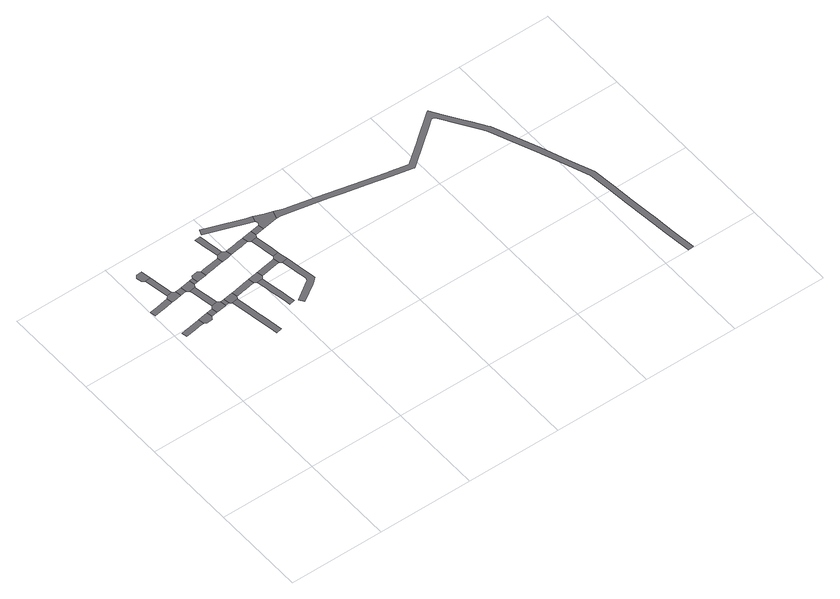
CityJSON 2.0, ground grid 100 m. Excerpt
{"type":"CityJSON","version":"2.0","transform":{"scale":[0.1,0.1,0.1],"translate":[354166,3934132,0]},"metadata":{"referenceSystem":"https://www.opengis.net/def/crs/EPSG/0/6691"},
"CityObjects":{
"road1":{"type":"Road","attributes":{"RoadStructureAttribute.sectionType":"1"},"geometry":[{"type":"MultiSurface","lod":"1","boundaries":[[[0,1,2,3,4,5,6,7]]]}]},
"road2":{"type":"Road","attributes":{"RoadStructureAttribute.sectionType":"1"},"geometry":[{"type":"MultiSurface","lod":"1","boundaries":[[[8,9,10,11,12,13,14,15]]]}]},
"road3":{"type":"Road","geometry":[{"type":"MultiSurface","lod":"1","boundaries":[[[16,17,0,7,18,19,20,21]]]}]},
"road4":{"type":"Road","geometry":[{"type":"MultiSurface","lod":"1","boundaries":[[[22,23,24,25,26,11,10]]]}]},
"road5":{"type":"Road","attributes":{"RoadStructureAttribute.sectionType":"1"},"geometry":[{"type":"MultiSurface","lod":"1","boundaries":[[[26,25,27,28,29,30]]]}]},
"road6":{"type":"Road","geometry":[{"type":"MultiSurface","lod":"1","boundaries":[[[31,32,30,29,33,34]]]}]},
"road7":{"type":"Road","attributes":{"RoadStructureAttribute.sectionType":"1"},"geometry":[{"type":"MultiSurface","lod":"1","boundaries":[[[35,36,16,21]]]}]},
"road8":{"type":"Road","attributes":{"RoadStructureAttribute.sectionType":"1"},"geometry":[{"type":"MultiSurface","lod":"1","boundaries":[[[37,24,23,38]]]}]},
"road9":{"type":"Road","geometry":[{"type":"MultiSurface","lod":"1","boundaries":[[[39,36,35,40,41,42,43]]]}]},
"road10":{"type":"Road","attributes":{"RoadStructureAttribute.sectionType":"1"},"geometry":[{"type":"MultiSurface","lod":"1","boundaries":[[[44,45,46,47,48,49,39,43]]]}]},
"road11":{"type":"Road","geometry":[{"type":"MultiSurface","lod":"1","boundaries":[[[50,37,38,47,46,51]]]}]},
"road12":{"type":"Road","attributes":{"RoadStructureAttribute.sectionType":"1"},"geometry":[{"type":"MultiSurface","lod":"1","boundaries":[[[52,53,42,41]]]}]},
"road13":{"type":"Road","attributes":{"RoadStructureAttribute.sectionType":"1"},"geometry":[{"type":"MultiSurface","lod":"1","boundaries":[[[54,55,56,57,58,59,60,61,62,63,64,65,66,67]]]}]},
"road14":{"type":"Road","attributes":{"RoadStructureAttribute.sectionType":"1"},"geometry":[{"type":"MultiSurface","lod":"1","boundaries":[[[68,50,51,69]]]}]},
"road15":{"type":"Road","geometry":[{"type":"MultiSurface","lod":"1","boundaries":[[[70,53,52,71,60,59,72,73]]]}]},
"road16":{"type":"Road","geometry":[{"type":"MultiSurface","lod":"1","boundaries":[[[74,68,69,75,76,77,78]]]}]},
"road17":{"type":"Road","attributes":{"RoadStructureAttribute.sectionType":"1"},"geometry":[{"type":"MultiSurface","lod":"1","boundaries":[[[79,80,81,82,83,73,72,84,85,86,87,88,89,90]]]}]},
"road18":{"type":"Road","attributes":{"RoadStructureAttribute.sectionType":"1"},"geometry":[{"type":"MultiSurface","lod":"1","boundaries":[[[76,91,92,93,94,95,96,97,98,99,100,101,77]]]}]},
"road19":{"type":"Road","attributes":{"RoadStructureAttribute.sectionType":"1"},"geometry":[{"type":"MultiSurface","lod":"1","boundaries":[[[102,103,104,105,106,107,108,109,110,111,112,113]]]}]},
"road20":{"type":"Road","geometry":[{"type":"MultiSurface","lod":"1","boundaries":[[[102,113,114,115,116,117,79,90]]]}]},
"road21":{"type":"Road","geometry":[{"type":"MultiSurface","lod":"1","boundaries":[[[96,118,119,120,121,122,97]]]}]},
"road22":{"type":"Road","attributes":{"RoadStructureAttribute.sectionType":"1"},"geometry":[{"type":"MultiSurface","lod":"1","boundaries":[[[121,123,124,125,126,127,128,129,130,131,132,133,134,122]]]}]},
"road23":{"type":"Road","attributes":{"RoadStructureAttribute.sectionType":"1"},"geometry":[{"type":"MultiSurface","lod":"1","boundaries":[[[135,136,137,138,139,115,114,140,141,142]]]}]},
"road24":{"type":"Road","attributes":{"RoadStructureAttribute.sectionType":"1"},"geometry":[{"type":"MultiSurface","lod":"1","boundaries":[[[143,144,145,146,147,148,149,150,151,152,153,154,155,156,157,158]]]}]},
"road25":{"type":"Road","attributes":{"RoadStructureAttribute.sectionType":"1"},"geometry":[{"type":"MultiSurface","lod":"1","boundaries":[[[159,160,161,120,119,162,163,164]]]}]},
"road26":{"type":"Road","geometry":[{"type":"MultiSurface","lod":"1","boundaries":[[[151,150,165,166,167,135,142]]]}]},
"road27":{"type":"Road","attributes":{"RoadStructureAttribute.sectionType":"1"},"geometry":[{"type":"MultiSurface","lod":"1","boundaries":[[[166,168,169,170,171,172,167]]]}]},
"road28":{"type":"Road","attributes":{"RoadStructureAttribute.sectionType":"1"},"geometry":[{"type":"MultiSurface","lod":"1","boundaries":[[[173,174,175,176,177,178,179,180,181,182]]]}]},
"road29":{"type":"Road","geometry":[{"type":"MultiSurface","lod":"1","boundaries":[[[170,169,183,184,185,159,164]]]}]},
"road30":{"type":"Road","attributes":{"RoadStructureAttribute.sectionType":"1"},"geometry":[{"type":"MultiSurface","lod":"1","boundaries":[[[184,183,186,187]]]}]},
"road31":{"type":"Road","geometry":[{"type":"MultiSurface","lod":"1","boundaries":[[[186,188,189,190,178,177,191,192,193,194,195,196,197,198,199,200,187]]]}]},
"road32":{"type":"Road","attributes":{"RoadStructureAttribute.sectionType":"1"},"geometry":[{"type":"MultiSurface","lod":"1","boundaries":[[[201,202,203,204,205,206,207,208,209,210,211,212,213,214,215,216,217,218,219,220,221,222,223,224,225,226,189,188,227,228,229,230,231,232,233,234,235,236,237,238,239,240,241,242,243,244,245,246,247,248,249,250,251,252,253,254,255]]]}]}
},
"vertices":[
[289,2020,0],[278,2018,0],[246,2013,0],[71,1983,0],[83,1924,0],[191,1941,0],[247,1950,0],[300,1959,0],
[110,2309,0],[169,2319,0],[232,2330,0],[224,2392,0],[57,2363,0],[47,2362,0],[7,2355,0],[17,2293,0],
[398,2039,0],[336,2028,0],[329,1943,0],[390,1946,0],[389,1951,0],[409,1980,0],
[268,2336,0],[344,2349,0],[334,2411,0],[305,2431,0],[245,2418,0],
[294,2497,0],[272,2625,0],[262,2685,0],[200,2675,0],
[161,2758,0],[172,2697,0],[244,2789,0],[181,2787,0],
[476,1991,0],[466,2051,0],
[402,2422,0],[413,2361,0],
[487,2079,0],[517,1998,0],[588,2009,0],[578,2070,0],[549,2090,0],
[526,2223,0],[510,2315,0],[504,2352,0],[443,2340,0],[447,2316,0],[465,2212,0],
[514,2442,0],[524,2380,0],
[629,2016,0],[619,2077,0],
[807,1480,0],[773,1681,0],[765,1726,0],[756,1776,0],[742,1858,0],[717,2007,0],[656,1996,0],[674,1892,0],[695,1768,0],[699,1742,0],[705,1708,0],[716,1640,0],[738,1509,0],[745,1470,0],
[552,2448,0],[562,2387,0],
[661,2084,0],[644,2005,0],[737,2035,0],[726,2095,0],
[571,2477,0],[622,2397,0],[672,2406,0],[661,2467,0],[632,2488,0],
[942,2133,0],[866,2119,0],[864,2119,0],[824,2112,0],[736,2097,0],[751,2037,0],[845,2053,0],[850,2054,0],[863,2056,0],[865,2056,0],[943,2069,0],[953,2071,0],
[700,2410,0],[782,2424,0],[798,2427,0],[868,2439,0],[870,2440,0],[889,2443,0],[879,2504,0],[871,2503,0],[869,2502,0],[838,2497,0],[700,2474,0],
[982,2052,0],[991,1995,0],[995,1973,0],[1014,1863,0],[1021,1823,0],[1040,1716,0],[1048,1667,0],[1109,1678,0],[1093,1773,0],[1079,1854,0],[1075,1875,0],[1043,2062,0],
[1063,2090,0],[1053,2151,0],[1028,2147,0],[979,2139,0],
[963,2456,0],[1005,2463,0],[989,2523,0],[960,2543,0],[898,2532,0],
[951,2594,0],[931,2710,0],[926,2740,0],[914,2807,0],[853,2796,0],[858,2769,0],[865,2729,0],[866,2722,0],[871,2693,0],[873,2682,0],[891,2574,0],[896,2549,0],
[1269,2189,0],[1248,2185,0],[1172,2172,0],[1116,2162,0],[1064,2153,0],[1136,2103,0],[1178,2110,0],[1279,2128,0],
[1188,1622,0],[1358,1733,0],[1386,1756,0],[1426,1790,0],[1421,1819,0],[1407,1903,0],[1394,1979,0],[1369,2120,0],[1308,2109,0],[1328,1992,0],[1334,1960,0],[1356,1832,0],[1344,1802,0],[1337,1798,0],[1140,1665,0],[1174,1613,0],
[1204,2560,0],[1134,2548,0],[1105,2543,0],[1095,2478,0],[1140,2486,0],[1215,2499,0],
[1360,2175,0],[1350,2229,0],[1289,2218,0],
[1337,2305,0],[1306,2490,0],[1244,2479,0],[1266,2352,0],[1274,2306,0],
[941,2816,0],[1173,2734,0],[1372,2665,0],[1373,2665,0],[1416,2650,0],[1436,2709,0],[1406,2719,0],[1379,2729,0],[1073,2835,0],[962,2874,0],
[1326,2518,0],[1316,2579,0],[1217,2562,0],
[1423,2535,0],[1412,2596,0],
[1589,2563,0],[1617,2645,0],[1540,2672,0],[1419,2648,0],[1423,2643,0],[1426,2638,0],[1429,2633,0],[1430,2627,0],[1429,2620,0],[1428,2614,0],[1426,2609,0],[1422,2604,0],[1418,2600,0],
[4317,13,0],[4287,285,0],[4264,496,0],[4254,587,0],[4231,795,0],[4205,1031,0],[4180,1266,0],[4077,1528,0],[3973,1793,0],[3880,2023,0],[3780,2267,0],[3773,2277,0],[3675,2426,0],[3628,2496,0],[3524,2652,0],[3455,2755,0],[3450,2763,0],[3440,2755,0],[3167,2539,0],[3146,2524,0],[2926,2351,0],[2734,2392,0],[2714,2396,0],[2255,2496,0],[2021,2546,0],[1711,2612,0],[1644,2562,0],[2008,2487,0],[2130,2461,0],[2242,2437,0],[2488,2384,0],[2598,2360,0],[2721,2333,0],[2937,2287,0],[2940,2286,0],[2941,2286,0],[3184,2476,0],[3329,2591,0],[3420,2662,0],[3448,2658,0],[3464,2633,0],[3577,2464,0],[3638,2372,0],[3701,2277,0],[3728,2235,0],[3824,1999,0],[3917,1770,0],[4021,1506,0],[4121,1252,0],[4145,1025,0],[4171,788,0],[4194,580,0],[4226,278,0],[4253,37,0],[4256,6,0]
]}
